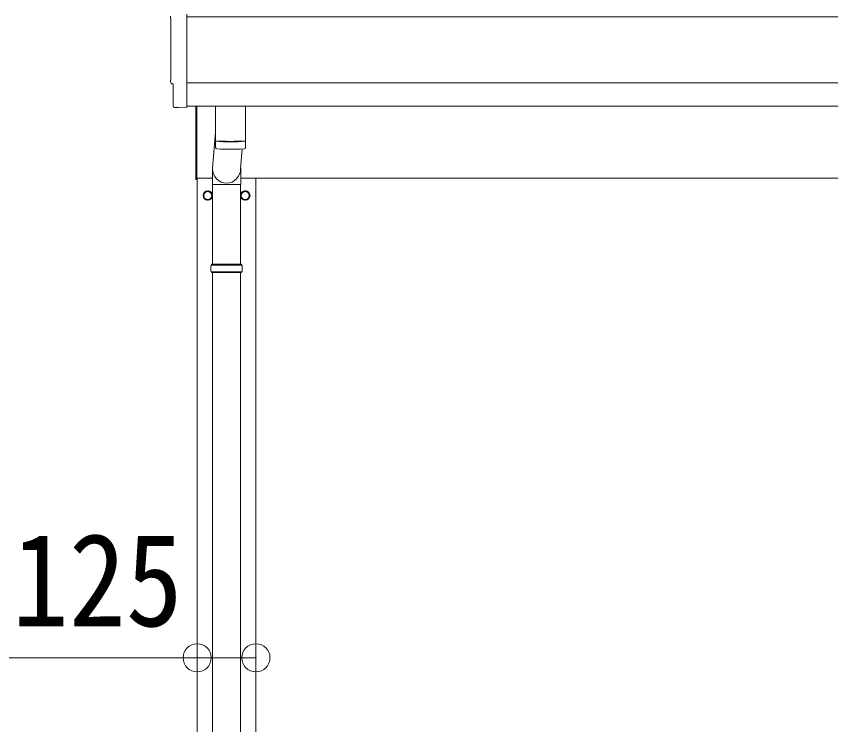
# Model space of a CAD drawing. Units: millimetres at full size, sheet at 1:60; details may follow other scales. Extents: x -16864 to 16864, y -11640 to 11640.
# Drawn here: x -11354 to -9620, y -5757 to -4249 of the extents above; entities that cross this region are included whole.
import ezdxf
from ezdxf.enums import TextEntityAlignment as Align

# ---------------------------------------------------------------- set-up
doc = ezdxf.new("R2010")
doc.units = ezdxf.units.MM
doc.header["$LTSCALE"] = 60
doc.header["$PDMODE"] = 32
doc.header["$PDSIZE"] = 60
for name, color, linetype, lineweight in [('0-2_TEXT1', 4, 'Continuous', 9), ('0-8_TABLE1', 6, 'Continuous', 9), ('0-9_DIM1', 7, 'Continuous', 9)]:
    doc.layers.add(name, color=color, linetype=linetype, lineweight=lineweight)
doc.styles.add('ＭＳ ゴシック', font='')
doc.styles.get('ＭＳ ゴシック').set_extended_font_data('MS Gothic')

msp = doc.modelspace()

# ---------------------------------------------------------------- linework, layer by layer
at = {"layer": '0-2_TEXT1'}
for p, q in [((-10990.98, -4244.74), (-10990.98, -4443.6)), ((-10990.98, -4250.86), (-5548.98, -4250.86)), ((-5548.98, -4390.75), (-10990.98, -4390.75)), ((-11010.62, -4443.6), (-11017.53, -4443.24)), ((-10990.98, -4440.57), (-5548.98, -4440.57)), ((-10971.98, -4596.47), (-10971.98, -4440.67)), ((-10969.98, -4440.67), (-10969.98, -4596.47)), ((-10969.98, -4593.97), (-10936.63, -4593.97)), ((-10968.98, -7593.97), (-10968.98, -4593.97)), ((-10876.33, -4593.97), (-5663.63, -4593.97)), ((-10843.98, -4593.97), (-10843.98, -7593.97)), ((-10969.98, -4596.47), (-10971.98, -4596.47)), ((-10937.89, -4630.72), (-10937.99, -4630.72)), ((-10937.89, -4631.22), (-10937.99, -4631.22)), ((-10875.08, -4630.72), (-10874.98, -4630.72)), ((-10875.08, -4631.22), (-10874.98, -4631.22))]:
    msp.add_line(p, q, dxfattribs=at)
for points in [[(-11020.37, -4440.25), (-11020.37, -4393.22), (-11020.97, -4393.22)], [(-11009.87, -4443.33), (-11009.21, -4442.69), (-10990.98, -4443.6)]]:
    msp.add_lwpolyline(points, dxfattribs=at)
for points in [[(-10946.48, -4621.16), (-10954.98, -4626.07), (-10954.98, -4635.88), (-10946.48, -4640.79), (-10937.98, -4635.88), (-10937.98, -4626.07)], [(-10866.48, -4621.16), (-10857.98, -4626.07), (-10857.98, -4635.88), (-10866.48, -4640.79), (-10874.98, -4635.88), (-10874.98, -4626.07)]]:
    msp.add_lwpolyline(points, close=True, dxfattribs=at)
for centre, radius in [((-10946.48, -4630.97), 10), ((-10946.48, -4630.97), 8.5), ((-10866.48, -4630.97), 10), ((-10866.48, -4630.97), 8.5)]:
    msp.add_circle(centre, radius, dxfattribs=at)
for centre, start, end in [((-10946.48, -4630.97), 111.25399, 128.74601), ((-10946.48, -4630.97), 51.25399, 68.74601), ((-10866.48, -4630.97), 111.25399, 128.74601), ((-10866.48, -4630.97), 51.25399, 68.74601), ((-10946.48, -4630.97), 171.25399, 188.74601), ((-10946.48, -4630.97), 231.25399, 248.74601), ((-10946.48, -4630.97), 291.25399, 308.74601), ((-10946.48, -4630.97), 1.66581, 8.74601), ((-10946.48, -4630.97), 351.25399, 358.33419), ((-10866.48, -4630.97), 171.25399, 178.33419), ((-10866.48, -4630.97), 181.66581, 188.74601), ((-10866.48, -4630.97), 231.25399, 248.74601), ((-10866.48, -4630.97), 291.25399, 308.74601), ((-10866.48, -4630.97), 351.25399, 8.74601)]:
    msp.add_arc(centre, 8.6, start, end, dxfattribs=at)
for centre, major_axis, ratio, start_param, end_param in [((-15788.26, -4319.82), (4763.38, 0), 0.99863, 6.2686928, 6.2979817), ((-11020.97, -4388.82), (-4.41, 0), 0.99863, 6.2686928, 7.8539816), ((-11017.37, -4440.24), (-2.18, -2.07), 0.9974, 5.5252311, 7.0411395), ((-11010.56, -4442.6), (-0.727, -0.69), 0.9974, 0.7579542, 1.5707963)]:
    msp.add_ellipse(centre, major_axis=major_axis, ratio=ratio, start_param=start_param, end_param=end_param, dxfattribs=at)
at = {"layer": '0-8_TABLE1'}
msp.add_lwpolyline([(-10843.98, -5614.64), (-10968.98, -5614.64), (-11593.56, -5614.64)], dxfattribs=at)
for p in [(-10968.98, -5614.64), (-10843.98, -5614.64)]:
    msp.add_point(p, dxfattribs=at)
at = {"layer": '0-9_DIM1'}
for p, q in [((-10929.98, -4440.57), (-10929.98, -4514.53)), ((-10865.98, -4440.57), (-10865.98, -4514.53)), ((-10929.98, -4495.71), (-10936.54, -4573.02)), ((-10929.79, -4528.51), (-10930.01, -4515.53)), ((-10925.51, -4514.81), (-10925.49, -4515.81)), ((-10870.46, -4514.81), (-10870.48, -4515.81)), ((-10865.95, -4515.53), (-10866.18, -4528.51)), ((-10872.99, -4531.88), (-10876.43, -4573.02)), ((-10936.63, -4607.69), (-10936.63, -4573.02)), ((-10876.33, -4607.69), (-10876.33, -4573.02)), ((-10936.63, -4607.69), (-10906.48, -4607.69)), ((-10936.48, -4607.69), (-10936.48, -4776.98)), ((-10876.33, -4607.69), (-10906.48, -4607.69)), ((-10876.48, -4607.69), (-10876.48, -4776.98)), ((-10873.48, -4778.98), (-10939.48, -4778.98)), ((-10874.48, -4776.98), (-10938.48, -4776.98)), ((-10938.48, -4776.98), (-10938.48, -4778.98)), ((-10874.48, -4776.98), (-10874.48, -4778.98)), ((-10873.48, -4792.98), (-10939.48, -4792.98)), ((-10938.48, -4794.98), (-10938.48, -4792.98)), ((-10874.48, -4794.98), (-10938.48, -4794.98)), ((-10936.48, -4794.98), (-10936.48, -5862.47)), ((-10876.48, -4794.98), (-10876.48, -5862.47)), ((-10874.48, -4794.98), (-10874.48, -4792.98))]:
    msp.add_line(p, q, dxfattribs=at)
for centre, radius, start, end in [((-10897.98, -4034.79), 480.8, 266.18381, 273.81619), ((-10897.98, -4035.79), 480.8, 266.18381, 273.81619), ((-10926.36, -4528.27), 3.43, 183.91307, 262.91645), ((-10897.99, -4012.81), 519.67, 266.82357, 273.17802), ((-10869.6, -4528.28), 3.43, 277.00994, 356.09787), ((-10890.73, -4785.98), 49.25, 171.82876, 180.00002), ((-10922.23, -4785.98), 49.25, 359.99998, 8.17124), ((-10890.73, -4785.98), 49.25, 180.00002, 188.17127), ((-10922.23, -4785.98), 49.25, 351.82873, 359.99998)]:
    msp.add_arc(centre, radius, start, end, dxfattribs=at)
msp.add_ellipse((-10906.48, -4573.02), major_axis=(0, -31.56), ratio=0.952301, start_param=4.712389, end_param=7.8539816, dxfattribs=at)

# ---------------------------------------------------------------- texts
at = {"layer": '0-8_TABLE1', "color": 7, "style": 'ＭＳ ゴシック', "width": 0.9}
msp.add_text('□125', height=197.9, dxfattribs=at).set_placement((-11606.16, -5606.78), align=Align.BOTTOM_LEFT)

doc.saveas('drawing.dxf')
